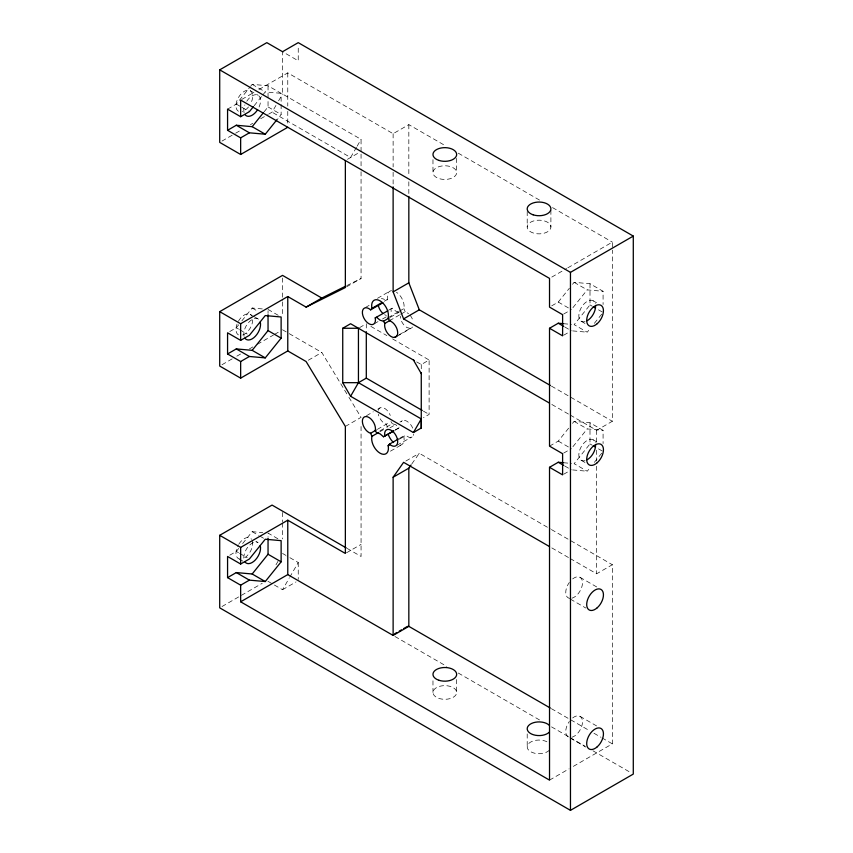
<?xml version="1.0" encoding="UTF-8"?>
<svg xmlns="http://www.w3.org/2000/svg" width="853" height="853" viewBox="0 0 853 853"><rect width="100%" height="100%" fill="white"/><g stroke="black" fill="none" stroke-linecap="round" stroke-linejoin="round"><path stroke-width="0.64" stroke-dasharray="4.26 3.2" d="M361.064 151.461L361.064 139.37L282.535 94.033L282.535 51.713L298.241 60.787L298.241 45.241M268.652 114.142L272.064 112.169L275.988 105.367M278.611 100.835L282.535 94.033M356.479 147.302L350.594 157.506L272.064 112.169M357.14 146.172L361.064 139.37M275.988 564.782L277.961 561.381M267.949 581.298L282.535 589.711L289.082 578.377M289.732 577.246L298.241 562.511L287.024 556.039M411.828 463.915L419.303 453.274L550.292 528.903M227.57 109.141L236.302 104.098L249.79 87.326M250.59 86.334L252.179 84.362L268.045 85.78L281.127 93.329L281.127 114.494L277.961 118.439M254.151 105.729L262.084 95.867M262.884 94.875L265.262 91.911L281.127 93.329M264.078 111.871L268.045 106.934L268.045 100.323M229.756 331.54L236.302 327.765L238.691 324.801M241.857 320.856L252.179 308.018L262.756 308.967M229.756 555.207L236.302 551.422L238.691 548.458M242.657 543.532L252.179 531.686L262.756 532.624M551.71 305.854L558.257 302.069L569.367 288.25M572.544 284.305L574.122 282.332L589.999 283.74L603.082 291.299L603.082 304.521M572.939 307.645L587.216 289.881L603.082 291.299M589.999 283.74L589.999 304.905L574.122 324.641L587.216 332.201L590.393 328.245M594.36 323.319L603.082 312.454L597.633 309.308M549.524 446.14L558.257 441.097L569.367 427.278M572.544 423.333L574.122 421.361L589.999 422.779L603.082 430.339L603.082 443.56M572.939 446.684L587.216 428.92L603.082 430.339M589.999 422.779L589.999 443.933L574.122 463.68L587.216 471.229L590.393 467.284M594.36 462.347L603.082 451.493L597.633 448.347M391.559 290.649A11.846 6.835 60 0 0 387.657 299.275L386.313 300.789A9.255 5.342 60 0 0 381.355 298.678M399.929 445.234A11.846 6.835 60 0 0 403.842 436.608L405.175 435.094L409.216 437.397A9.266 5.353 60 0 0 413.609 434.316M241.804 99.417L254.365 92.167M258.928 89.522L287.77 72.878L393.126 133.697L408.832 124.634L445.629 145.874M221.993 141.076L234.511 133.846M235.652 133.196L241.335 129.912M250.441 124.655L252.723 123.333M260.687 118.738L267.511 114.792M347.448 159.319L358.964 152.666M346.478 286.896L361.064 278.483L361.064 171.304M222.004 364.732L232.283 358.793M236.846 356.159L241.42 353.526M249.417 348.909L252.84 346.926M257.414 344.292L273.397 335.058M274.538 334.397L279.112 331.764M377.484 298.315L389.821 291.193M365.415 307.517L369.903 304.926M384.287 301.226L387.657 299.275M388.701 310.108L392.316 308.21L395.749 311.121L399.172 312.166L400.547 314.352M359.571 327.627L365.18 324.385M308.338 360.222L321.805 352.449L347.288 394.576M374.67 323.554L378.028 321.602M382.517 319.011L387.006 316.42M388.136 317.689L398.223 311.857M399.353 311.217L403.842 308.626A11.846 6.835 60 0 0 396.474 292.238M390.194 317.348L399.172 312.166M389.469 320.749L399.567 314.917M400.686 314.277L405.175 311.686L408.566 313.637M398.927 334.866L410.144 328.394A9.255 5.342 60 0 0 412.543 327.008M396.912 336.391L411.498 327.978M551.806 277.076L566.659 268.503M567.799 267.842L612.347 242.124L612.347 248.767M416.701 361.907L421.265 364.54L429.112 360.009L429.112 414.409L423.504 417.65M345.358 426.425L361.064 417.352L347.971 395.717M366.534 415.678L373.262 411.796M377.751 409.205L379.99 407.905M563.705 314.032L569.164 310.887M377.346 429.379L389.821 422.171M379.98 430.84L392.316 423.717L395.749 424.762L399.172 427.673L394.683 430.264M379.798 431.799L384.287 429.208M389.906 427.875L395.515 424.645M400.004 422.054L402.243 420.753M394.939 430.317L399.428 427.726M563.705 335.197L569.164 332.041M399.567 438.325L405.175 435.094M399.353 439.199L403.842 436.608M390.45 451.173L401.667 444.69M405.847 461.046L419.303 453.274M222.015 606.526L262.234 583.303M282.535 589.711L296.002 581.938M346.403 552.84L361.064 544.374M570.209 415.07L596.642 430.328L612.347 421.265L612.347 250.089M563.705 453.071L571.35 448.657M563.705 474.225L569.164 471.069M570.209 558.534L596.642 573.792L612.347 564.718L612.347 743.859L570.081 768.254M549.524 780.122L568.94 768.916M396.954 445.213L412.063 436.917M346.787 285.595L361.064 278.483M392.316 308.21L390.941 308.807A9.255 5.342 60 0 1 390.29 314.16M563.545 323.692L571.478 324.407M572.672 330.9L587.216 332.201M563.545 462.731L571.478 463.435M572.672 469.928L587.216 471.229M410.144 328.394L406.87 327.52A9.255 5.342 60 0 1 400.324 316.186M458.274 153.177L539.906 200.306M552.552 207.61L612.347 242.124M252.179 84.362L265.262 91.911M238.403 111.242A11.846 6.835 -60 0 1 238.403 97.562A11.846 6.835 -60 0 1 250.249 90.727L258.096 95.259M574.122 282.332L587.216 289.881M268.045 106.934L281.127 114.494M593.134 300.778L596.503 302.73M589.999 304.905L592.174 306.163M236.302 104.098L240.663 106.614M241.762 107.243L248.308 111.029M558.257 302.069L571.35 309.628M581.288 321.304L585.776 323.895M564.803 326.998L571.35 330.783M551.443 386.1L612.347 421.265M551.827 404.461L569.058 414.409M574.122 421.361L587.216 428.92M593.134 439.817L597.622 442.408M589.999 443.933L592.174 445.191M370.863 326.379L386.857 335.602M392.572 338.908L429.112 360.009M558.257 441.097L569.164 447.399M581.288 460.332L586.896 463.574M564.803 466.037L571.35 469.811M268.045 309.436L278.952 315.738M252.179 308.018L257.627 311.174M282.535 329.78L288.143 333.022M289.263 333.672L321.805 352.449M423.408 411.114L429.112 414.409M250.249 314.384L252.488 315.685M253.608 316.324L258.096 318.915M236.302 327.765L238.488 329.023M239.576 329.653L247.21 334.056M551.443 529.564L612.347 564.718M551.827 547.914L569.058 557.873M580.051 577.332L597.686 587.514M570.412 599.126L585.84 608.04M347.182 548.447L361.064 556.465L361.064 423.973M277.854 538.765L268.045 533.104L268.045 537.07M580.051 716.371L596.578 725.914M252.179 531.686L258.715 535.46M259.813 536.089L264.174 538.606M282.535 553.448L285.904 555.388M551.401 708.672L589.348 730.584M593.944 733.239L600.843 737.216M601.994 737.888L612.347 743.859M255.857 541.282L258.096 542.583A11.846 6.835 -60 0 0 247.988 546.88A11.846 6.835 -60 0 0 244.086 560.016M394.95 636.487L446.769 666.396M458.274 673.038L541.175 720.902M551.539 726.884L568.812 736.853M569.964 737.525L584.923 746.162M592.984 750.811L630.985 772.754M570.412 738.154L585.84 747.068M236.302 551.422L238.488 552.68M239.576 553.309L247.21 557.723M239.522 559.216L242.881 561.157M390.941 421.531L392.316 423.717M403.842 308.626L405.175 311.686M387.657 427.257L386.313 424.197A9.255 5.342 60 0 1 378.305 414.227M596.642 430.328L596.642 442.291M596.642 450.256L596.642 460.887M596.642 466.196L596.642 573.792M550.899 210.179L550.899 227.015A11.846 6.835 0 0 1 533.125 232.944A11.846 6.835 0 0 1 533.125 221.098A11.846 6.835 0 0 1 550.899 227.015M527.207 211.469L527.207 227.015M527.207 733.921L527.207 746.876M456.664 158.37L456.664 172.615A11.846 6.835 0 0 1 438.9 178.533A11.846 6.835 0 0 1 438.9 166.687A11.846 6.835 0 0 1 456.664 172.615M456.664 679.521L456.664 692.476A11.846 6.835 0 0 1 438.9 698.394A11.846 6.835 0 0 1 438.9 686.558A11.846 6.835 0 0 1 456.664 692.476M432.972 159.66L432.972 172.615M432.972 680.822L432.972 692.476M421.265 364.54L421.265 369.85M408.832 124.634L408.832 176.475M408.832 181.796L408.832 195.092M393.126 133.697L393.126 166.932M393.126 172.253L393.126 185.549M366.3 323.735L366.3 330.378M361.064 154.105L361.064 169.982M298.241 562.511L298.241 579.347M287.77 72.878L287.77 106.049M287.77 111.359L287.77 124.623M282.535 278.035L282.535 300.587M282.535 301.919L282.535 315.183M282.535 512.45L282.535 521.705M282.535 523.028L282.535 538.904M268.045 85.78L268.045 99.001M268.045 310.759L268.045 313.403M246.784 101.219A11.846 6.835 -60 0 1 258.352 95.419A11.846 6.835 -60 0 1 258.096 108.939M244.086 112.692A11.846 6.835 -60 0 1 244.918 104.866M250.249 90.727A11.846 6.835 -60 0 1 250.249 104.407M248.511 106.945A11.846 6.835 -60 0 1 242.156 111.572M238.403 321.229A11.846 6.835 -60 0 1 251.571 315.621M252.701 319.811A11.846 6.835 -60 0 1 242.156 335.24M238.403 334.898A11.846 6.835 -60 0 1 237.07 324.001M254.343 318.585A11.846 6.835 -60 0 1 259.429 320.152M244.086 336.349A11.846 6.835 -60 0 1 252.179 319.502M572.672 578.91A11.846 6.835 -60 0 1 582.492 583.185A11.846 6.835 -60 0 1 571.958 598.188M569.943 598.39A11.846 6.835 -60 0 1 569.324 582.45M572.672 717.949A11.846 6.835 -60 0 1 582.492 722.214A11.846 6.835 -60 0 1 571.958 737.227M568.205 736.885A11.846 6.835 -60 0 1 569.324 721.478M412.703 428.099A9.266 5.353 60 0 0 408.566 422.427L406.87 421.211A9.255 5.342 60 0 0 401.209 421.723M378.305 410.314A9.255 5.342 60 0 1 383.765 407.937A9.255 5.342 60 0 1 390.29 415.422M410.144 315.301A9.255 5.342 60 0 1 413.193 321.656M386.313 315.397A9.255 5.342 60 0 1 384.618 314.672M585.051 321.634A11.846 6.835 -60 0 1 581.288 307.624A11.846 6.835 -60 0 1 595.309 303.871M549.311 750.299A11.846 6.835 0 0 1 532.261 752.485A11.846 6.835 0 0 1 529.98 742.483A11.846 6.835 0 0 1 547.434 742.046M238.936 544.011A11.846 6.835 -60 0 1 251.571 539.277M252.413 541.133A11.846 6.835 -60 0 1 242.156 558.896M240.13 559.099A11.846 6.835 -60 0 1 238.403 544.886M585.051 460.663A11.846 6.835 -60 0 1 581.288 446.652A11.846 6.835 -60 0 1 595.309 442.899"/><path stroke-width="1.28" d="M342.735 382.677L350.594 396.272L413.417 432.546L421.265 428.014L421.265 418.94L358.441 382.677L342.735 382.677L342.735 328.266L350.594 323.735L414.409 360.584M350.594 396.272L358.441 382.677L358.441 328.266L342.735 328.266M413.417 432.546L421.265 418.94M411.082 464.97L408.832 468.169L408.832 626.358L393.126 635.432L393.126 477.232L403.597 462.337L549.524 546.592M253.362 106.721L249.396 111.658L240.653 116.701L227.57 109.141L227.57 130.296L240.653 137.855L249.396 132.812L265.262 134.23L277.161 119.42M227.57 130.296L236.302 125.252L252.179 126.67L263.278 112.852M236.302 348.92L249.396 356.479L265.262 357.887L281.127 338.151L281.127 316.996L265.262 315.578L249.396 335.314L240.653 340.358L227.57 332.809L227.57 353.963L236.302 348.92L252.179 350.338L268.045 330.591L268.045 314.725M236.302 572.576L249.396 580.136L265.262 581.554L281.127 561.818L281.127 540.653L265.262 539.235L249.396 558.982L240.653 564.025L227.57 556.465L227.57 577.62L236.302 572.576L252.179 573.994L268.045 554.258L268.045 538.392M370.607 309.863L371.951 308.349A11.846 6.835 60 0 1 380.043 300.842A11.846 6.835 60 0 1 388.136 317.689L389.469 320.749A9.255 5.342 60 0 1 397.679 332.137A9.255 5.342 60 0 1 390.599 336.221A9.255 5.342 60 0 1 384.842 323.426L383.466 321.229L380.043 320.184L376.61 317.273L375.235 317.881A9.255 5.342 60 0 1 369.488 324.044A9.255 5.342 60 0 1 362.397 311.761A9.255 5.342 60 0 1 370.607 309.863L382.954 302.74M393.819 430.957L383.466 436.747L380.043 433.836L376.61 432.78L375.235 430.594A9.255 5.342 60 0 0 369.488 417.789A9.255 5.342 60 0 0 362.397 421.883A9.255 5.342 60 0 0 370.607 433.271L371.951 436.331A11.846 6.835 60 0 0 380.043 453.178A11.846 6.835 60 0 0 388.136 445.671L389.469 444.157L398.447 438.975M287.77 127.278L240.653 154.478L219.711 142.387L219.711 69.85L266.829 42.65L282.535 51.713L298.241 42.65L633.289 236.089L633.289 774.076L570.465 810.35L219.711 607.848L219.711 535.311L272.064 505.083L346.265 547.925M219.711 535.311L240.653 547.402L287.77 520.202L345.358 553.448L345.358 426.425L306.099 361.523L287.77 350.935L240.653 378.146L219.711 366.054L219.711 311.644L282.535 275.38L321.805 298.049L345.593 286.192M219.711 311.644L240.653 323.735L287.77 296.535L306.099 307.112L345.358 287.546L345.358 160.524M306.099 307.112L321.805 298.049M227.57 353.963L240.653 361.523L249.396 356.479M549.524 403.128L403.597 318.883L393.126 291.897L408.832 282.833L408.832 196.425M371.951 308.349L382.048 302.516M375.235 317.881L387.827 310.801M383.466 321.229L389.075 317.998M384.842 323.426L390.45 320.184M403.597 318.883L419.303 309.81L550.292 385.439M394.438 337.457L396.677 336.167M358.441 382.677L366.3 378.146L422.267 410.453M219.711 69.85L570.465 272.352L633.289 236.089M227.57 577.62L240.653 585.179L240.653 601.802L549.524 780.122L549.524 467.305L562.607 474.854L562.607 453.7L549.524 446.14L549.524 328.266L558.257 323.223L563.545 323.692M370.607 433.271L376.216 430.029M371.951 436.331L378.679 432.439M383.466 436.747L393.564 430.914M388.136 445.671L390.375 444.381M393.126 477.232L408.832 468.169M240.653 585.179L249.396 580.136M240.653 601.802L287.77 574.602L393.126 635.432M549.524 467.305L558.257 462.262L563.545 462.731M394.715 633.758L396.954 632.457M399.204 631.167L401.443 629.866M403.693 628.576L407.052 626.635M593.272 306.792L595.447 308.05M252.179 126.67L265.262 134.23M236.302 125.252L249.396 132.812M558.257 323.223L563.716 326.368M549.524 328.266L562.607 335.826L562.607 314.672L549.524 307.112L549.524 278.398L240.653 100.078L240.653 116.701M593.272 445.82L595.447 447.079M558.257 462.262L563.716 465.407M268.045 330.591L281.127 338.151M252.179 350.338L265.262 357.887M408.182 625.985L550.26 708.011M268.045 554.258L281.127 561.818M252.179 573.994L265.262 581.554M413.417 360.009L421.265 373.603M408.832 282.833L419.303 309.81M570.465 272.352L570.465 810.35M421.265 372.505L421.265 428.014M393.126 186.871L393.126 291.897M366.3 331.7L366.3 378.146M287.77 296.535L287.77 350.935M287.77 520.202L287.77 574.602M240.653 137.855L240.653 154.478M240.653 323.735L240.653 340.358M240.653 361.523L240.653 378.146M240.653 547.402L240.653 564.025M257.563 109.813A11.846 6.835 -60 0 1 244.918 114.537M260.261 322.007A11.846 6.835 -60 0 1 255.378 336.263A11.846 6.835 -60 0 1 244.918 338.204M393.574 442.526A11.846 6.835 60 0 1 388.488 435.083M382.933 313.435A9.255 5.342 60 0 1 378.305 305.417M384.842 436.139A9.255 5.342 60 0 1 390.599 429.976A9.255 5.342 60 0 1 397.679 442.259A9.255 5.342 60 0 1 389.469 444.157M595.586 306.206A11.846 6.835 -60 0 1 587.216 320.717M549.311 732.162A11.846 6.835 0 0 1 531.44 733.985A11.846 6.835 0 0 1 531.44 723.504A11.846 6.835 0 0 1 549.311 725.327M260.261 545.664A11.846 6.835 -60 0 1 255.378 559.92A11.846 6.835 -60 0 1 244.918 561.86M595.586 445.234A11.846 6.835 -60 0 1 587.216 459.746M597.239 323.66A11.846 6.835 -60 0 0 600.992 305.321A11.846 6.835 -60 0 0 586.981 317.742A11.846 6.835 -60 0 0 597.239 323.66M438.9 680.267A11.846 6.835 0 0 0 456.664 674.339A11.846 6.835 0 0 0 438.9 668.421A11.846 6.835 0 0 0 438.9 680.267M597.239 607.773A11.846 6.835 -60 0 0 600.992 589.423A11.846 6.835 -60 0 0 586.981 601.855A11.846 6.835 -60 0 0 597.239 607.773M533.125 214.807A11.846 6.835 0 0 0 550.899 208.878A11.846 6.835 0 0 0 533.125 202.961A11.846 6.835 0 0 0 533.125 214.807M438.9 160.407A11.846 6.835 0 0 0 456.664 154.478A11.846 6.835 0 0 0 438.9 148.561A11.846 6.835 0 0 0 438.9 160.407M597.239 746.812A11.846 6.835 -60 0 0 600.992 728.462A11.846 6.835 -60 0 0 586.981 740.884A11.846 6.835 -60 0 0 597.239 746.812M597.239 462.699A11.846 6.835 -60 0 0 600.992 444.349A11.846 6.835 -60 0 0 586.981 456.771A11.846 6.835 -60 0 0 597.239 462.699"/></g></svg>
